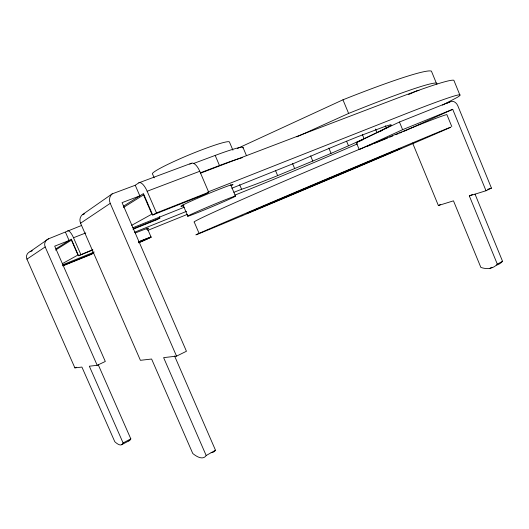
<?xml version="1.0" encoding="UTF-8"?>
<svg xmlns="http://www.w3.org/2000/svg" width="529" height="529" viewBox="0 0 529 529"><rect width="100%" height="100%" fill="white"/><g stroke="black" fill="none" stroke-linecap="round" stroke-linejoin="round"><path stroke-width="0.79" d="M174.563 355.938L215.495 450.239L206.178 455.515A47.676 14.812 63.4 0 1 192.761 453.485L151.611 359.026L140.41 360.315L80.573 223.212A7.836 7.426 39.7 0 1 82.425 214.635L112.208 193.852L135.252 185.249L138.816 182.842L191.154 163.349A11.327 4.735 68.5 0 1 199.757 171.27L208.724 192.265L204.478 194.513L152.696 215.012L143.452 193.581L123.402 206.237M98.249 364.745L130.815 438.865L123.098 442.952A37.38 9.198 64.4 0 1 114.786 441.695L81.916 367.073L74.887 367.886L26.933 259.15A5.964 5.72 17.9 0 1 30.06 251.672L48.516 238.83L81.387 225.533M26.933 259.15L45.177 246.931A6.454 6.183 26.3 0 1 48.516 238.83M80.573 223.212L110.23 203.348A8.709 8.127 46.4 0 1 112.208 193.852M189.812 164.195L191.154 163.349M56.041 248.762L71.289 239.134L78.543 255.725L92.925 249.933M55.485 250.105L71.428 240.106L77.955 255.024L62.323 263.673M123.482 207.467L143.551 194.884L151.863 214.152L131.642 225.334M231.325 185.699L232.899 184.74A28.222 1.118 -22.7 0 0 202.217 196.246A28.222 1.118 -22.7 0 0 183.887 205.655M233.924 192.285L242.057 189.098A83.476 2.671 -23 0 0 277.652 175.628C315.82 159.626 354.542 144.536 391.222 125.307L390.971 124.646L385.251 126.319L358.179 136.561A83.476 2.671 -23 0 0 295.056 162.912L231.795 188.264M78.543 255.725L92.271 249.867M152.696 215.012L156.498 212.929L208.724 192.265M412.594 143.002L438.376 205.53L453.479 200.841L480.848 267.39A30.622 19.712 61.1 0 0 497.313 264.15L502.55 261.3L475.022 194.103M490.013 268.309L491.963 267.251M92.304 251.976L92.939 253.444L90.843 254.555L63.493 265.631M159.255 216.606L159.884 218.074L156.63 219.793L132.984 229.249M121.882 444.591L129.545 440.525M206.178 455.515L163.62 357.637L176.534 356.143L186.446 351.263L122.073 202.633L139.835 195.869L135.252 185.249M442.555 105.099L457.188 97.415A156.961 5.078 -23 0 0 402.245 115.183L207.93 191.987M486.006 190.744L491.448 188.126L457.816 105.793A6.612 5.052 67.5 0 0 450.655 101.561L399.448 122.014L356.301 142.539L359.244 149.614L402.609 129.671L452.712 109.318L486.006 190.744L469.335 195.922L497.313 264.15M469.335 195.922L472.695 194.308M438.376 205.53L440.346 204.597M123.098 442.952L89.335 366.213L97.197 365.308L105.304 361.466L54.705 246.15L69.101 240.516L65.497 232.277M446.939 103.3L450.655 101.561M74.887 367.886L76.262 367.238M237.468 148.444L342.951 99.802A140.37 9.548 -23.1 0 1 431.426 71.137L436.379 83.238M452.712 109.318L403.435 131.589M296.895 136.852L348.618 113.424A140.258 7.558 -23.1 0 1 436.795 84.157M408.619 94.526L416.779 90.862L419.014 90.479M367.622 146.196L372.198 144.331M373.719 143.709L387.433 138.115M389.721 137.183L392.769 135.94M395.818 134.697L398.099 133.764M399.626 133.143L401.914 132.21M62.349 265.836L92.939 253.444M62.958 264.685L94.255 252.022M147.697 230.413L187.398 214.357M234.731 195.214L249.999 189.038A156.961 5.078 -23 0 0 357.498 143.842M378.678 131.893L382.467 130.379M356.301 142.539L362.339 140.112M134.531 232.264L186.525 211.355M132.819 227.761L184.224 207.242M133.407 228.654L159.884 218.074M67.652 230.823A9.072 2.579 67.1 0 1 73.511 237.733L85.777 232.939M30.06 251.672L32.315 250.792M138.816 182.842A11.711 4.265 68 0 1 147.155 191.247L199.757 171.27M200.603 172.719L219.489 165.524A52.1 3.214 -22.6 0 1 239.101 158.614M200.57 173.155L395.507 98.85A157.113 7.756 -23 0 1 453.856 80.282L459.807 94.856M82.425 214.635L84.686 213.782M193.197 163.626L215.191 155.42A52.133 3.822 -22.6 0 1 242.963 147.988M150.567 237.21L148.517 237.951A20.922 0.436 -22.7 0 0 138.697 241.846A21.001 0.436 -22.7 0 1 148.583 237.924M487.645 189.309L491.448 188.126M45.177 246.931L97.197 365.308M73.511 237.733L80.831 254.475M110.23 203.348L176.534 356.143M147.155 191.247L156.498 212.929M147.214 228.171L151.082 237.111M183.021 204.948L187.855 216.202M154.203 177.843L152.61 174.147A41.712 3.544 -22.5 0 1 188.35 155.195A41.712 3.544 -22.5 0 1 229.46 142.043L232.905 150.157M199.162 233.547L194.255 222.114A137.884 2.5 -23 0 1 362.153 148.146L395.837 134.267A137.884 2.5 -23 0 1 446.899 114.621L451.819 126.649M230.69 184.786L235.484 196.067M215.191 155.42L219.489 165.524M242.996 147.439L246.435 155.566M239.657 184.707L241.568 189.21M275.43 170.364L277.652 175.628M310.616 155.883L312.804 161.094M292.504 163.441L294.699 168.665M328.846 148.074L331.028 153.304M362.292 134.346L364.097 138.684M342.951 99.802L348.618 113.424M346.561 141.17L348.446 145.7M385.423 125.829L386.355 128.084M375.511 128.997L377.038 132.673M399.448 122.014L402.609 129.671M130.815 438.865A37.202 9.462 64.3 0 1 128.342 440.902M215.495 450.239A47.385 15.209 63.3 0 1 211.104 452.652M239.802 158.402A52.1 3.214 -22.6 0 1 242.302 157.695M502.55 261.3A30.497 19.804 61.1 0 1 496.612 265.128M150.441 237.257A20.922 0.436 -22.7 0 1 138.651 242.745M150.514 237.23A21.001 0.436 -22.7 0 1 138.671 242.738M135.398 232.952A22.278 0.688 -22.6 0 1 146.48 229.361M234.235 196.398L231.404 197.41A25.967 0.694 -22.8 0 0 191.048 214.384A25.967 0.694 -22.8 0 0 209.14 207.923A25.967 0.694 -22.8 0 0 234.235 196.398M242.011 215.825A137.778 0.555 -22.9 0 0 449.829 127.648A137.778 0.555 -22.9 0 0 283.901 197.092A137.778 0.555 -22.9 0 0 242.011 215.825M278.545 200.273A83.351 0.331 -22.9 0 0 400.863 148.332A83.351 0.331 -22.9 0 0 294.527 192.9A83.351 0.331 -22.9 0 0 278.545 200.273"/></g></svg>
